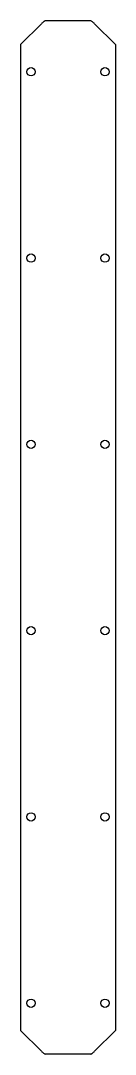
# Model space of a CAD drawing. Header units: millimetres. Extents: x -28 to 28, y 0 to 607.
import ezdxf

# ---------------------------------------------------------------- set-up
doc = ezdxf.new("R2010")
doc.units = ezdxf.units.MM

msp = doc.modelspace()

# ---------------------------------------------------------------- linework, layer by layer
at = {"color": 7, "linetype": 'Continuous', "lineweight": 25}
for p, q in [((-27.84, 593), (-15.64, 605.2)), ((13.49, 607), (-13.49, 607)), ((15.64, 605.2), (27.84, 593)), ((-27.84, 593), (-27.84, 14)), ((27.84, 593), (27.84, 14)), ((-27.84, 14), (-15.64, 1.8)), ((15.64, 1.8), (27.84, 14)), ((13.49, 0), (-13.49, 0))]:
    msp.add_line(p, q, dxfattribs=at)
for centre in [(-21.74, 577), (21.74, 577), (-21.74, 467.6), (21.74, 467.6), (-21.74, 358.2), (21.74, 358.2), (-21.74, 248.8), (21.74, 248.8), (-21.74, 139.4), (21.74, 139.4), (-21.74, 30), (21.74, 30)]:
    msp.add_circle(centre, 2.45, dxfattribs=at)
for points, knots in [([(15.64, 605.2), (15.44, 605.38), (15.09, 605.69), (14.55, 606.16), (14.05, 606.59), (13.67, 606.87), (13.49, 607)], [0, 0, 0, 0, 0.292553, 0.500021, 0.760639, 1, 1, 1, 1]), ([(-13.49, 607), (-13.58, 606.93), (-13.76, 606.8), (-14.03, 606.59), (-14.31, 606.37), (-14.64, 606.08), (-15.09, 605.69), (-15.44, 605.38), (-15.64, 605.2)], [0, 0, 0, 0, 0.117281, 0.239674, 0.367229, 0.499991, 0.707318, 1, 1, 1, 1]), ([(-15.64, 1.8), (-15.44, 1.62), (-15.09, 1.31), (-14.55, 0.84), (-14.05, 0.41), (-13.67, 0.13), (-13.49, 0)], [0, 0, 0, 0, 0.292553, 0.500021, 0.760639, 1, 1, 1, 1]), ([(13.49, 0), (13.58, 0.07), (13.76, 0.2), (14.03, 0.41), (14.31, 0.63), (14.64, 0.92), (15.09, 1.31), (15.44, 1.62), (15.64, 1.8)], [0, 0, 0, 0, 0.117281, 0.239674, 0.367229, 0.499991, 0.707318, 1, 1, 1, 1])]:
    msp.add_open_spline(points, degree=3, knots=knots, dxfattribs=at)

doc.saveas('drawing.dxf')
